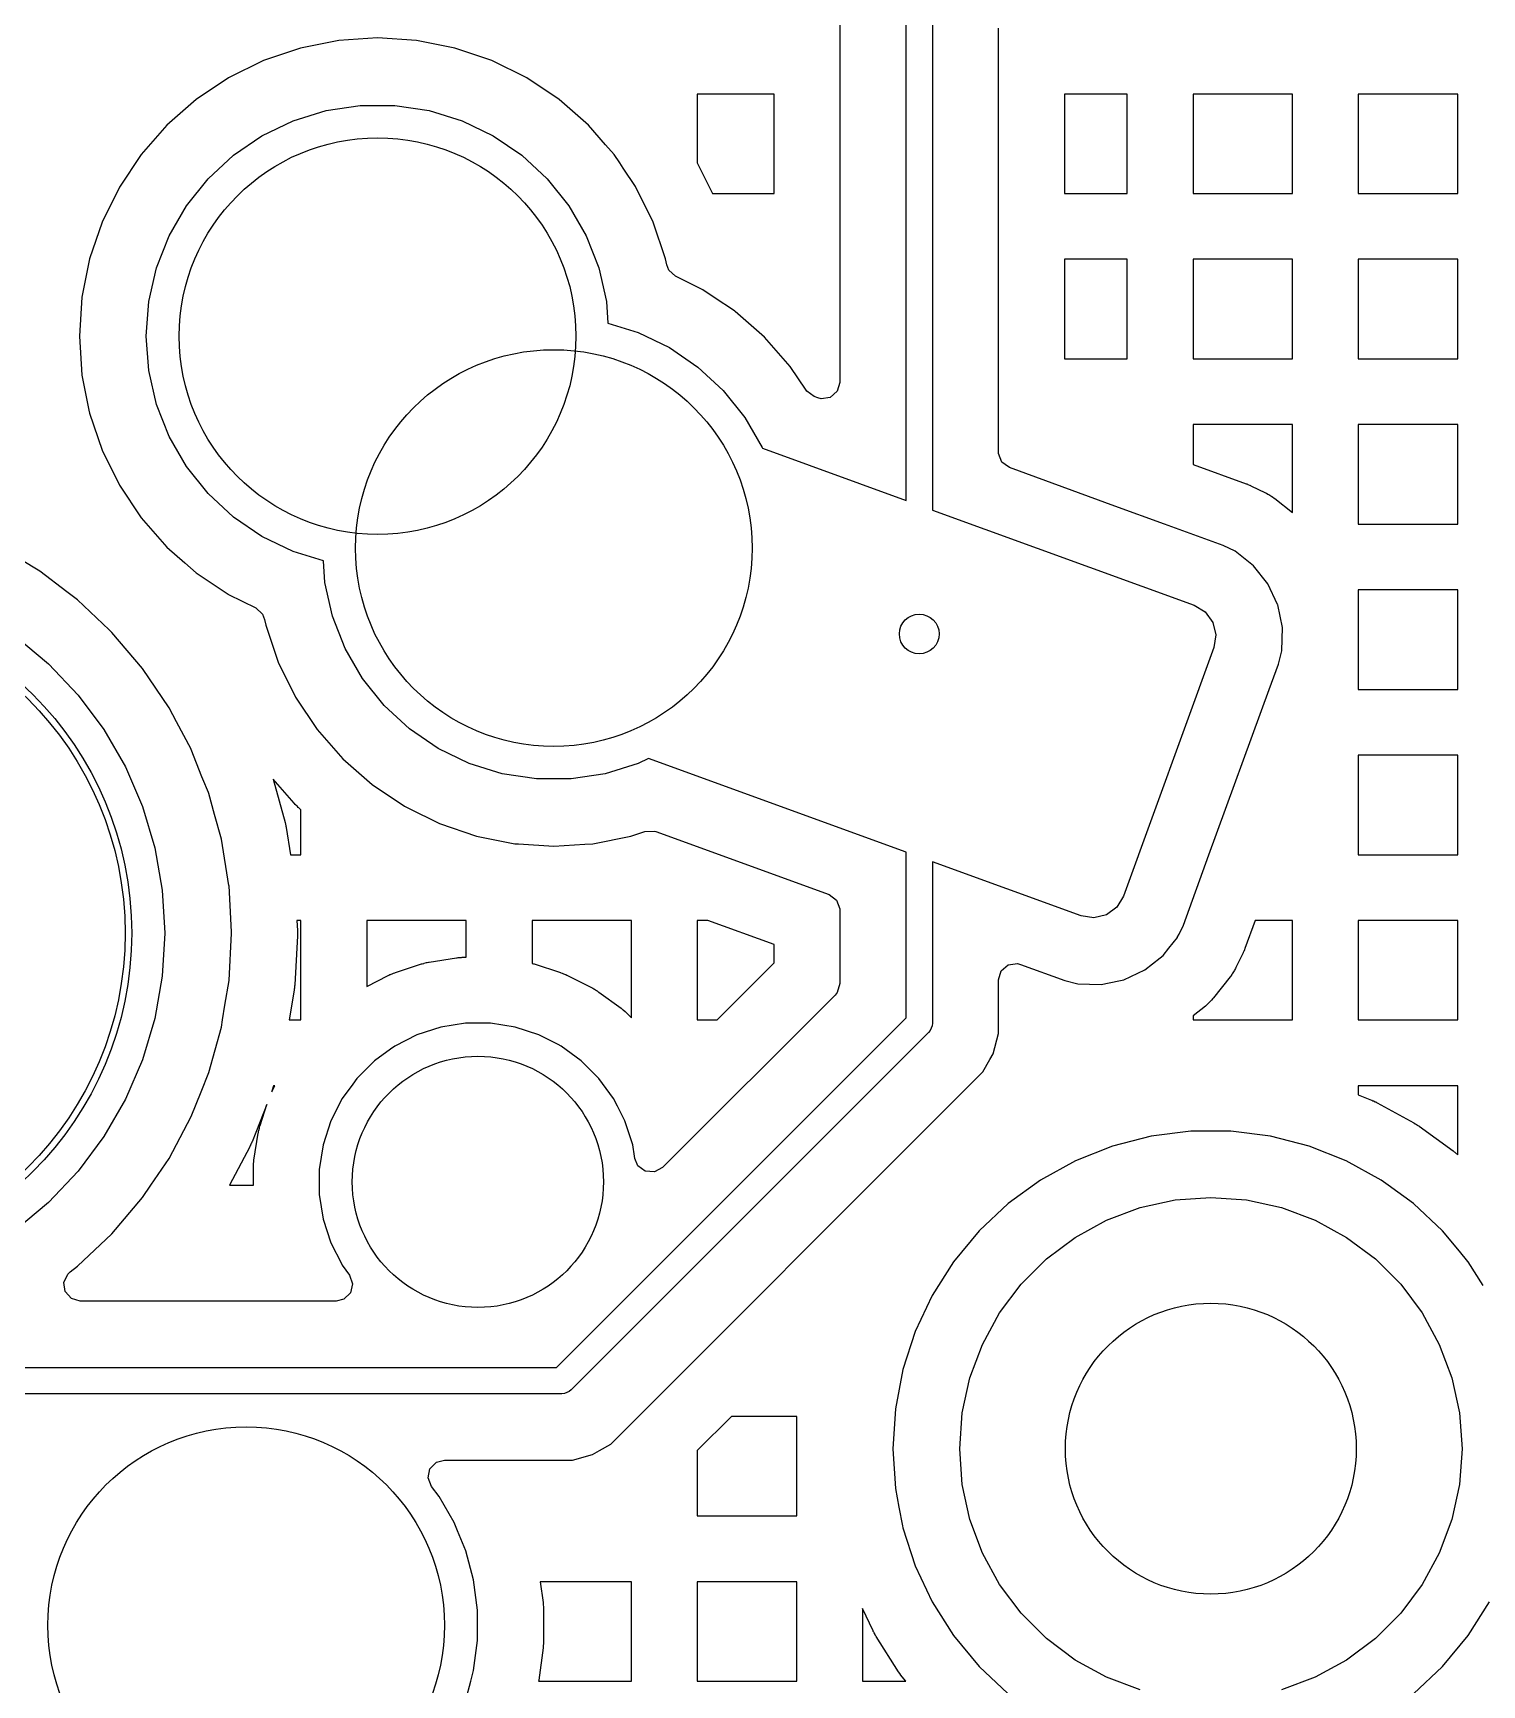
# Model space of a CAD drawing. Extents: x 2.49 to 8.57, y -5.87 to -1.87.
# Drawn here: x 7.4167 to 7.8482, y -5.1098 to -4.618 of the extents above; entities that cross this region are included whole.
import ezdxf

# ---------------------------------------------------------------- set-up
doc = ezdxf.new("R2010")
doc.units = 0
doc.header["$MEASUREMENT"] = 0
doc.layers.add('BLACK', color=7, linetype='CONTINUOUS')

msp = doc.modelspace()

# ---------------------------------------------------------------- linework, layer by layer
at = {"layer": 'BLACK', "linetype": 'CONTINUOUS'}
for p, q in [((7.67664, -4.75712), (7.67664, -4.51315)), ((7.68451, -4.51152), (7.68451, -4.75998)), ((7.65694, -4.56043), (7.65694, -4.722)), ((7.70422, -4.66575), (7.70422, -4.61654)), ((7.4963, -4.62246), (7.4853, -4.62619)), ((7.50769, -4.62019), (7.4963, -4.62246)), ((7.4963, -4.62246), (7.4963, -4.62246)), ((7.5077, -4.62019), (7.50769, -4.62019)), ((7.50769, -4.62019), (7.50769, -4.62019)), ((7.50769, -4.62019), (7.50769, -4.62019)), ((7.50769, -4.62019), (7.50769, -4.62019)), ((7.51928, -4.61943), (7.5077, -4.62019)), ((7.53087, -4.62019), (7.51928, -4.61943)), ((7.51928, -4.61943), (7.51928, -4.61943)), ((7.54227, -4.62246), (7.53087, -4.62019)), ((7.53087, -4.62019), (7.53087, -4.62019)), ((7.53087, -4.62019), (7.53087, -4.62019)), ((7.55326, -4.62619), (7.54227, -4.62246)), ((7.54227, -4.62246), (7.54227, -4.62246)), ((7.54227, -4.62246), (7.54227, -4.62246)), ((7.4853, -4.62619), (7.47489, -4.63133)), ((7.56368, -4.63133), (7.55326, -4.62619)), ((7.47489, -4.63133), (7.46523, -4.63778)), ((7.57334, -4.63778), (7.56368, -4.63133)), ((7.56368, -4.63133), (7.56368, -4.63133)), ((7.63733, -4.63614), (7.61449, -4.63614)), ((7.61449, -4.63614), (7.61449, -4.65663)), ((7.63733, -4.66575), (7.63733, -4.63614)), ((7.74253, -4.63614), (7.72382, -4.63614)), ((7.72382, -4.63614), (7.72382, -4.66575)), ((7.74253, -4.66575), (7.74253, -4.63614)), ((7.79174, -4.63614), (7.76213, -4.63614)), ((7.76213, -4.63614), (7.76213, -4.66575)), ((7.79174, -4.66575), (7.79174, -4.63614)), ((7.84095, -4.63614), (7.81134, -4.63614)), ((7.81134, -4.63614), (7.81134, -4.66575)), ((7.84095, -4.66575), (7.84095, -4.63614)), ((7.46523, -4.63778), (7.4565, -4.64544)), ((7.49411, -4.64409), (7.50395, -4.64105)), ((7.50395, -4.64105), (7.51414, -4.63952)), ((7.51414, -4.63952), (7.52443, -4.63952)), ((7.52443, -4.63952), (7.53462, -4.64105)), ((7.53462, -4.64105), (7.54446, -4.64409)), ((7.58207, -4.64544), (7.57334, -4.63778)), ((7.4565, -4.64544), (7.44884, -4.65417)), ((7.48484, -4.64856), (7.49411, -4.64409)), ((7.54446, -4.64409), (7.55373, -4.64856)), ((7.58718, -4.65127), (7.58207, -4.64544)), ((7.47633, -4.65436), (7.48484, -4.64856)), ((7.55373, -4.64856), (7.56224, -4.65436)), ((7.58973, -4.65417), (7.58718, -4.65127)), ((7.44884, -4.65417), (7.44239, -4.66383)), ((7.46878, -4.66136), (7.47633, -4.65436)), ((7.56224, -4.65436), (7.56979, -4.66136)), ((7.59137, -4.65663), (7.58973, -4.65417)), ((7.59245, -4.65824), (7.59137, -4.65663)), ((7.61449, -4.65663), (7.61899, -4.66575)), ((7.46236, -4.66941), (7.46878, -4.66136)), ((7.56979, -4.66136), (7.57621, -4.66941)), ((7.5961, -4.66371), (7.59245, -4.65824)), ((7.44239, -4.66383), (7.43725, -4.67424)), ((7.59618, -4.66383), (7.5961, -4.66371)), ((7.60132, -4.67424), (7.59618, -4.66383)), ((7.61899, -4.66575), (7.63733, -4.66575)), ((7.70422, -4.71496), (7.70422, -4.66575)), ((7.72382, -4.66575), (7.74253, -4.66575)), ((7.76213, -4.66575), (7.79174, -4.66575)), ((7.81134, -4.66575), (7.84095, -4.66575)), ((7.45721, -4.67833), (7.46236, -4.66941)), ((7.57621, -4.66941), (7.58136, -4.67833)), ((7.43725, -4.67424), (7.43352, -4.68524)), ((7.60505, -4.68524), (7.60132, -4.67424)), ((7.45345, -4.68792), (7.45721, -4.67833)), ((7.58136, -4.67833), (7.58512, -4.68792)), ((7.43352, -4.68524), (7.43125, -4.69663)), ((7.43352, -4.68524), (7.43352, -4.68524)), ((7.6054, -4.68699), (7.60505, -4.68524)), ((7.74253, -4.68535), (7.72382, -4.68535)), ((7.72382, -4.68535), (7.72382, -4.71496)), ((7.74253, -4.71496), (7.74253, -4.68535)), ((7.79174, -4.68535), (7.76213, -4.68535)), ((7.76213, -4.68535), (7.76213, -4.71496)), ((7.79174, -4.71496), (7.79174, -4.68535)), ((7.84095, -4.68535), (7.81134, -4.68535)), ((7.81134, -4.68535), (7.81134, -4.71496)), ((7.84095, -4.71496), (7.84095, -4.68535)), ((7.45116, -4.69795), (7.45345, -4.68792)), ((7.58512, -4.68792), (7.58741, -4.69795)), ((7.606, -4.68855), (7.6054, -4.68699)), ((7.60803, -4.69041), (7.606, -4.68855)), ((7.60955, -4.69116), (7.60803, -4.69041)), ((7.61613, -4.69441), (7.60955, -4.69116)), ((7.43125, -4.69663), (7.43049, -4.70822)), ((7.43125, -4.69663), (7.43125, -4.69663)), ((7.61956, -4.6967), (7.61613, -4.69441)), ((7.45039, -4.70822), (7.45116, -4.69795)), ((7.58741, -4.69795), (7.58789, -4.70439)), ((7.62555, -4.7007), (7.61956, -4.6967)), ((7.62579, -4.70086), (7.62555, -4.7007)), ((7.63452, -4.70852), (7.62579, -4.70086)), ((7.58789, -4.70439), (7.59691, -4.70717)), ((7.43049, -4.70822), (7.43049, -4.70822)), ((7.43049, -4.70822), (7.43125, -4.71981)), ((7.45116, -4.71849), (7.45039, -4.70822)), ((7.59691, -4.70717), (7.60619, -4.71164)), ((7.64218, -4.71725), (7.63452, -4.70852)), ((7.60619, -4.71164), (7.61469, -4.71744)), ((7.70422, -4.74277), (7.70422, -4.71496)), ((7.72382, -4.71496), (7.74253, -4.71496)), ((7.76213, -4.71496), (7.79174, -4.71496)), ((7.81134, -4.71496), (7.84095, -4.71496)), ((7.43125, -4.71981), (7.43125, -4.71981)), ((7.43125, -4.71981), (7.43125, -4.71981)), ((7.43125, -4.71981), (7.43332, -4.73022)), ((7.45345, -4.72853), (7.45116, -4.71849)), ((7.61469, -4.71744), (7.62224, -4.72444)), ((7.6469, -4.72432), (7.64218, -4.71725)), ((7.62224, -4.72444), (7.62866, -4.73249)), ((7.64708, -4.72456), (7.6469, -4.72432)), ((7.64929, -4.72619), (7.64708, -4.72456)), ((7.65616, -4.72464), (7.65408, -4.72644)), ((7.65694, -4.722), (7.65616, -4.72464)), ((7.43332, -4.73022), (7.43352, -4.7312)), ((7.45721, -4.73812), (7.45345, -4.72853)), ((7.65038, -4.72659), (7.64929, -4.72619)), ((7.65136, -4.72684), (7.65038, -4.72659)), ((7.65408, -4.72644), (7.65136, -4.72684)), ((7.43352, -4.7312), (7.43352, -4.7312)), ((7.43352, -4.7312), (7.43725, -4.7422)), ((7.62866, -4.73249), (7.63381, -4.74141)), ((7.79174, -4.73457), (7.76213, -4.73457)), ((7.76213, -4.73457), (7.76213, -4.7464)), ((7.79174, -4.76076), (7.79174, -4.73457)), ((7.84095, -4.73457), (7.81134, -4.73457)), ((7.81134, -4.73457), (7.81134, -4.76417)), ((7.84095, -4.76417), (7.84095, -4.73457)), ((7.46236, -4.74703), (7.45721, -4.73812)), ((7.43725, -4.7422), (7.44239, -4.75262)), ((7.63381, -4.74141), (7.63387, -4.74155)), ((7.63387, -4.74155), (7.67664, -4.75712)), ((7.70423, -4.74315), (7.70422, -4.74277)), ((7.70522, -4.74572), (7.70423, -4.74315)), ((7.70613, -4.7464), (7.70522, -4.74572)), ((7.46878, -4.75509), (7.46236, -4.74703)), ((7.70743, -4.74735), (7.70613, -4.7464)), ((7.73886, -4.75879), (7.70743, -4.74735)), ((7.76213, -4.7464), (7.77798, -4.75217)), ((7.44239, -4.75262), (7.44239, -4.75262)), ((7.44239, -4.75262), (7.44884, -4.76228)), ((7.47633, -4.76209), (7.46878, -4.75509)), ((7.77798, -4.75217), (7.7781, -4.75221)), ((7.7781, -4.75221), (7.77833, -4.7523)), ((7.77833, -4.7523), (7.77844, -4.75235)), ((7.77844, -4.75235), (7.7789, -4.75254)), ((7.7789, -4.75254), (7.77902, -4.75259)), ((7.77902, -4.75259), (7.77925, -4.7527)), ((7.77925, -4.7527), (7.77936, -4.75275)), ((7.77936, -4.75275), (7.78373, -4.75486)), ((7.78373, -4.75486), (7.78396, -4.75499)), ((7.78396, -4.75499), (7.78443, -4.75525)), ((7.78443, -4.75525), (7.78466, -4.75538)), ((7.78466, -4.75538), (7.78557, -4.75595)), ((7.68451, -4.75998), (7.76245, -4.78835)), ((7.75364, -4.76417), (7.73886, -4.75879)), ((7.78557, -4.75595), (7.78579, -4.7561)), ((7.78579, -4.7561), (7.78623, -4.75641)), ((7.78623, -4.75641), (7.78644, -4.75657)), ((7.78644, -4.75657), (7.79174, -4.76076)), ((7.44884, -4.76228), (7.4565, -4.77101)), ((7.48484, -4.76789), (7.47633, -4.76209)), ((7.77104, -4.77051), (7.75364, -4.76417)), ((7.81134, -4.76417), (7.84095, -4.76417)), ((7.49411, -4.77236), (7.48484, -4.76789)), ((7.4187, -4.77823), (7.40662, -4.77097)), ((7.4565, -4.77101), (7.46187, -4.77572)), ((7.50313, -4.77514), (7.49411, -4.77236)), ((7.50361, -4.78158), (7.50313, -4.77514)), ((7.7747, -4.77228), (7.77104, -4.77051)), ((7.77104, -4.77051), (7.77104, -4.77051)), ((7.78012, -4.77656), (7.7747, -4.77228)), ((7.7747, -4.77228), (7.7747, -4.77228)), ((7.42677, -4.78437), (7.4187, -4.77823)), ((7.46187, -4.77572), (7.46523, -4.77867)), ((7.46523, -4.77867), (7.47475, -4.78503)), ((7.7844, -4.78198), (7.78012, -4.77656)), ((7.42991, -4.78676), (7.42677, -4.78437)), ((7.47475, -4.78503), (7.47489, -4.78512)), ((7.47489, -4.78512), (7.483, -4.78912)), ((7.5059, -4.79161), (7.50361, -4.78158)), ((7.78725, -4.78808), (7.7844, -4.78198)), ((7.7844, -4.78198), (7.7844, -4.78198)), ((7.7844, -4.78198), (7.7844, -4.78198)), ((7.84095, -4.78378), (7.81134, -4.78378)), ((7.81134, -4.78378), (7.81134, -4.81339)), ((7.84095, -4.81339), (7.84095, -4.78378)), ((7.43936, -4.7957), (7.42991, -4.78676)), ((7.42991, -4.78676), (7.42991, -4.78676)), ((7.42991, -4.78676), (7.42991, -4.78676)), ((7.483, -4.78912), (7.48502, -4.79098)), ((7.76245, -4.78835), (7.76573, -4.79034)), ((7.78732, -4.78824), (7.78725, -4.78808)), ((7.78872, -4.79501), (7.78732, -4.78824)), ((7.48502, -4.79098), (7.48562, -4.79254)), ((7.48562, -4.79254), (7.48597, -4.79429)), ((7.48597, -4.79429), (7.48597, -4.79429)), ((7.48597, -4.79429), (7.4897, -4.80529)), ((7.50966, -4.8012), (7.5059, -4.79161)), ((7.76573, -4.79034), (7.768, -4.79344)), ((7.768, -4.79344), (7.76892, -4.79717)), ((7.4115, -4.79752), (7.42132, -4.80576)), ((7.44014, -4.79645), (7.43936, -4.7957)), ((7.44927, -4.80719), (7.44014, -4.79645)), ((7.76892, -4.79717), (7.76833, -4.80096)), ((7.78852, -4.80191), (7.78872, -4.79501)), ((7.78872, -4.79501), (7.78872, -4.79501)), ((7.78872, -4.79501), (7.78872, -4.79501)), ((7.51481, -4.81012), (7.50966, -4.8012)), ((7.76833, -4.80096), (7.7414, -4.87496)), ((7.78752, -4.80585), (7.78852, -4.80191)), ((7.42132, -4.80576), (7.43012, -4.81508)), ((7.45717, -4.81885), (7.44927, -4.80719)), ((7.44927, -4.80719), (7.44927, -4.80719)), ((7.44927, -4.80719), (7.44927, -4.80719)), ((7.4897, -4.80529), (7.49484, -4.8157)), ((7.78478, -4.81339), (7.78752, -4.80585)), ((7.52123, -4.81817), (7.51481, -4.81012)), ((7.76687, -4.8626), (7.78478, -4.81339)), ((7.81134, -4.81339), (7.84095, -4.81339)), ((7.43012, -4.81508), (7.43777, -4.82536)), ((7.45939, -4.82303), (7.45717, -4.81885)), ((7.45717, -4.81885), (7.45717, -4.81885)), ((7.45717, -4.81885), (7.45717, -4.81885)), ((7.49484, -4.8157), (7.49484, -4.8157)), ((7.49484, -4.8157), (7.50129, -4.82536)), ((7.52878, -4.82517), (7.52123, -4.81817)), ((7.46373, -4.83121), (7.45939, -4.82303)), ((7.43777, -4.82536), (7.44418, -4.83646)), ((7.50129, -4.82536), (7.50895, -4.83409)), ((7.53729, -4.83097), (7.52878, -4.82517)), ((7.46377, -4.8313), (7.46373, -4.83121)), ((7.46699, -4.83937), (7.46377, -4.8313)), ((7.46377, -4.8313), (7.46377, -4.8313)), ((7.50895, -4.83409), (7.51768, -4.84175)), ((7.54657, -4.83544), (7.53729, -4.83097)), ((7.59999, -4.83396), (7.59691, -4.83544)), ((7.67664, -4.86186), (7.59999, -4.83396)), ((7.84095, -4.83299), (7.81134, -4.83299)), ((7.81134, -4.83299), (7.81134, -4.8626)), ((7.84095, -4.8626), (7.84095, -4.83299)), ((7.44418, -4.83646), (7.44926, -4.84824)), ((7.55641, -4.83848), (7.54657, -4.83544)), ((7.56659, -4.84001), (7.55641, -4.83848)), ((7.58707, -4.83848), (7.57689, -4.84001)), ((7.59691, -4.83544), (7.58707, -4.83848)), ((7.46728, -4.84011), (7.46699, -4.83937)), ((7.46888, -4.8441), (7.46728, -4.84011)), ((7.46899, -4.84439), (7.46888, -4.8441)), ((7.49442, -4.84726), (7.48815, -4.84011)), ((7.48815, -4.84011), (7.49172, -4.85298)), ((7.51768, -4.84175), (7.52734, -4.8482)), ((7.57689, -4.84001), (7.56659, -4.84001)), ((7.44926, -4.84824), (7.45293, -4.86052)), ((7.47072, -4.85061), (7.46899, -4.84439)), ((7.46899, -4.84439), (7.46899, -4.84439)), ((7.49453, -4.84738), (7.49442, -4.84726)), ((7.49475, -4.84761), (7.49453, -4.84738)), ((7.49486, -4.84773), (7.49475, -4.84761)), ((7.49532, -4.84818), (7.49486, -4.84773)), ((7.49543, -4.84829), (7.49532, -4.84818)), ((7.49567, -4.84851), (7.49543, -4.84829)), ((7.49578, -4.84862), (7.49567, -4.84851)), ((7.49646, -4.84922), (7.49578, -4.84862)), ((7.52734, -4.8482), (7.52734, -4.8482)), ((7.52734, -4.8482), (7.52829, -4.84867)), ((7.52829, -4.84867), (7.53776, -4.85334)), ((7.47276, -4.85796), (7.47072, -4.85061)), ((7.49172, -4.85298), (7.49176, -4.8531)), ((7.49176, -4.8531), (7.49182, -4.85336)), ((7.49182, -4.85336), (7.49185, -4.85349)), ((7.49185, -4.85349), (7.49196, -4.85401)), ((7.49196, -4.85401), (7.49199, -4.85414)), ((7.49646, -4.8626), (7.49646, -4.84922)), ((7.53776, -4.85334), (7.54876, -4.85707)), ((7.47502, -4.87174), (7.47276, -4.85796)), ((7.47276, -4.85796), (7.47276, -4.85796)), ((7.47276, -4.85796), (7.47276, -4.85796)), ((7.49199, -4.85414), (7.49204, -4.8544)), ((7.49204, -4.8544), (7.49206, -4.85453)), ((7.49206, -4.85453), (7.49339, -4.8626)), ((7.54876, -4.85707), (7.56015, -4.85934)), ((7.58333, -4.85934), (7.59472, -4.85707)), ((7.59472, -4.85707), (7.59887, -4.85566)), ((7.59887, -4.85566), (7.60162, -4.85555)), ((7.60162, -4.85555), (7.60211, -4.8557)), ((7.60211, -4.8557), (7.65372, -4.87449)), ((7.45293, -4.86052), (7.45516, -4.87314)), ((7.49339, -4.8626), (7.49646, -4.8626)), ((7.56015, -4.85934), (7.56126, -4.85941)), ((7.56126, -4.85941), (7.57174, -4.8601)), ((7.57174, -4.8601), (7.58102, -4.85949)), ((7.57174, -4.8601), (7.57174, -4.8601)), ((7.57174, -4.8601), (7.57174, -4.8601)), ((7.58102, -4.85949), (7.58333, -4.85934)), ((7.67664, -4.91113), (7.67664, -4.86186)), ((7.75924, -4.88355), (7.76687, -4.8626)), ((7.81134, -4.8626), (7.84095, -4.8626)), ((7.72879, -4.88084), (7.68451, -4.86472)), ((7.68451, -4.86472), (7.68451, -4.91276)), ((7.45516, -4.87314), (7.45591, -4.88594)), ((7.47504, -4.87187), (7.47502, -4.87174)), ((7.47567, -4.88355), (7.47504, -4.87187)), ((7.65372, -4.87449), (7.65594, -4.87612)), ((7.65594, -4.87612), (7.65692, -4.87869)), ((7.73941, -4.87824), (7.73631, -4.88051)), ((7.7414, -4.87496), (7.73941, -4.87824)), ((7.49646, -4.88221), (7.49523, -4.88221)), ((7.49523, -4.88221), (7.49539, -4.88514)), ((7.49646, -4.9018), (7.49646, -4.88221)), ((7.54568, -4.88221), (7.51607, -4.88221)), ((7.51607, -4.88221), (7.51607, -4.9018)), ((7.54568, -4.89313), (7.54568, -4.88221)), ((7.59489, -4.88221), (7.56528, -4.88221)), ((7.56528, -4.88221), (7.56528, -4.89495)), ((7.59489, -4.91117), (7.59489, -4.88221)), ((7.6176, -4.88221), (7.61449, -4.88221)), ((7.61449, -4.88221), (7.61449, -4.91181)), ((7.63733, -4.88938), (7.6176, -4.88221)), ((7.65692, -4.87869), (7.65694, -4.87907)), ((7.65694, -4.87907), (7.65694, -4.90094)), ((7.73258, -4.88142), (7.72879, -4.88084)), ((7.73631, -4.88051), (7.73258, -4.88142)), ((7.7806, -4.88221), (7.77758, -4.89049)), ((7.79174, -4.88221), (7.7806, -4.88221)), ((7.79174, -4.91181), (7.79174, -4.88221)), ((7.84095, -4.88221), (7.81134, -4.88221)), ((7.81134, -4.88221), (7.81134, -4.91181)), ((7.84095, -4.91181), (7.84095, -4.88221)), ((7.45591, -4.88594), (7.45516, -4.89874)), ((7.47504, -4.90001), (7.4758, -4.88594)), ((7.47579, -4.88568), (7.47567, -4.88355)), ((7.4758, -4.88594), (7.47579, -4.88568)), ((7.49539, -4.88674), (7.4946, -4.90134)), ((7.49539, -4.88514), (7.4954, -4.88527)), ((7.4954, -4.8866), (7.49539, -4.88674)), ((7.4954, -4.88527), (7.49541, -4.88554)), ((7.49541, -4.88634), (7.4954, -4.8866)), ((7.49541, -4.88554), (7.49541, -4.88567)), ((7.49541, -4.88567), (7.49541, -4.8862)), ((7.49541, -4.8862), (7.49541, -4.88634)), ((7.75489, -4.89047), (7.75747, -4.88721)), ((7.75747, -4.88721), (7.75753, -4.88709)), ((7.75753, -4.88709), (7.75796, -4.88621)), ((7.75796, -4.88621), (7.75924, -4.88355)), ((7.53463, -4.89459), (7.54274, -4.89331)), ((7.54274, -4.89331), (7.54293, -4.89328)), ((7.54293, -4.89328), (7.54331, -4.89324)), ((7.54331, -4.89324), (7.5435, -4.89322)), ((7.5435, -4.89322), (7.54427, -4.89316)), ((7.54427, -4.89316), (7.54446, -4.89315)), ((7.54446, -4.89315), (7.54485, -4.89313)), ((7.54485, -4.89313), (7.54504, -4.89313)), ((7.54504, -4.89313), (7.54568, -4.89313)), ((7.63733, -4.89484), (7.63733, -4.88938)), ((7.74777, -4.89691), (7.75236, -4.89328)), ((7.75236, -4.89328), (7.75319, -4.89262)), ((7.75319, -4.89262), (7.75489, -4.89047)), ((7.75319, -4.89262), (7.75319, -4.89262)), ((7.777, -4.89186), (7.77489, -4.89623)), ((7.77705, -4.89175), (7.777, -4.89186)), ((7.77716, -4.89152), (7.77705, -4.89175)), ((7.77721, -4.89141), (7.77716, -4.89152)), ((7.7774, -4.89095), (7.77721, -4.89141)), ((7.77745, -4.89083), (7.7774, -4.89095)), ((7.77754, -4.8906), (7.77745, -4.89083)), ((7.77758, -4.89049), (7.77754, -4.8906)), ((7.52297, -4.89831), (7.52315, -4.89823)), ((7.52315, -4.89823), (7.52386, -4.89794)), ((7.52386, -4.89794), (7.52403, -4.89787)), ((7.52403, -4.89787), (7.5244, -4.89773)), ((7.5244, -4.89773), (7.52458, -4.89767)), ((7.52458, -4.89767), (7.53239, -4.89513)), ((7.53239, -4.89513), (7.53257, -4.89508)), ((7.53257, -4.89508), (7.53294, -4.89497)), ((7.53294, -4.89497), (7.53301, -4.89495)), ((7.53301, -4.89495), (7.53313, -4.89492)), ((7.53313, -4.89492), (7.53388, -4.89474)), ((7.53388, -4.89474), (7.53406, -4.8947)), ((7.53406, -4.8947), (7.53444, -4.89463)), ((7.53444, -4.89463), (7.53463, -4.89459)), ((7.56528, -4.89495), (7.56535, -4.89497)), ((7.56535, -4.89497), (7.56572, -4.89508)), ((7.56572, -4.89508), (7.56591, -4.89513)), ((7.56591, -4.89513), (7.57371, -4.89767)), ((7.57371, -4.89767), (7.57389, -4.89773)), ((7.57389, -4.89773), (7.57426, -4.89787)), ((7.57426, -4.89787), (7.57444, -4.89794)), ((7.57444, -4.89794), (7.57515, -4.89823)), ((7.57515, -4.89823), (7.57532, -4.89831)), ((7.62036, -4.91181), (7.63733, -4.89484)), ((7.70422, -4.89984), (7.70499, -4.8972)), ((7.70499, -4.8972), (7.70707, -4.8954)), ((7.70707, -4.8954), (7.7098, -4.89501)), ((7.7098, -4.89501), (7.71077, -4.89525)), ((7.71077, -4.89525), (7.7239, -4.90003)), ((7.74151, -4.89983), (7.74777, -4.89691)), ((7.7738, -4.89807), (7.77365, -4.8983)), ((7.77437, -4.89717), (7.7738, -4.89807)), ((7.7745, -4.89694), (7.77437, -4.89717)), ((7.77476, -4.89647), (7.7745, -4.89694)), ((7.77489, -4.89623), (7.77476, -4.89647)), ((7.45516, -4.89874), (7.45293, -4.91136)), ((7.47383, -4.90736), (7.47504, -4.90001)), ((7.47504, -4.90001), (7.47504, -4.90001)), ((7.47504, -4.90001), (7.47504, -4.90001)), ((7.49443, -4.90292), (7.49297, -4.91181)), ((7.49445, -4.90279), (7.49443, -4.90292)), ((7.49448, -4.90252), (7.49445, -4.90279)), ((7.4945, -4.90239), (7.49448, -4.90252)), ((7.49456, -4.90186), (7.4945, -4.90239)), ((7.49457, -4.90173), (7.49456, -4.90186)), ((7.49459, -4.90147), (7.49457, -4.90173)), ((7.4946, -4.90134), (7.49459, -4.90147)), ((7.49646, -4.91181), (7.49646, -4.9018)), ((7.51607, -4.9018), (7.52245, -4.89855)), ((7.52245, -4.89855), (7.52262, -4.89847)), ((7.52262, -4.89847), (7.52297, -4.89831)), ((7.57532, -4.89831), (7.57567, -4.89847)), ((7.57567, -4.89847), (7.57585, -4.89855)), ((7.57585, -4.89855), (7.58316, -4.90228)), ((7.58316, -4.90228), (7.58333, -4.90237)), ((7.58333, -4.90237), (7.58367, -4.90256)), ((7.58367, -4.90256), (7.58383, -4.90266)), ((7.58383, -4.90266), (7.58449, -4.90306)), ((7.58449, -4.90306), (7.58465, -4.90316)), ((7.58465, -4.90316), (7.58497, -4.90338)), ((7.65694, -4.90094), (7.65616, -4.90358)), ((7.70422, -4.90935), (7.70422, -4.89984)), ((7.7239, -4.90003), (7.72784, -4.90102)), ((7.72784, -4.90102), (7.73475, -4.90122)), ((7.73475, -4.90122), (7.74005, -4.90013)), ((7.74005, -4.90013), (7.74151, -4.89983)), ((7.74151, -4.89983), (7.74151, -4.89983)), ((7.74151, -4.89983), (7.74151, -4.89983)), ((7.77318, -4.89895), (7.76821, -4.90523)), ((7.77334, -4.89873), (7.77318, -4.89895)), ((7.77365, -4.8983), (7.77334, -4.89873)), ((7.4731, -4.91181), (7.47383, -4.90736)), ((7.58497, -4.90338), (7.58513, -4.90349)), ((7.58513, -4.90349), (7.59177, -4.90831)), ((7.65551, -4.9044), (7.60417, -4.95573)), ((7.65616, -4.90358), (7.65551, -4.9044)), ((7.7658, -4.90765), (7.76213, -4.91055)), ((7.76601, -4.90747), (7.7658, -4.90765)), ((7.76644, -4.90709), (7.76601, -4.90747)), ((7.76665, -4.90689), (7.76644, -4.90709)), ((7.76746, -4.90608), (7.76665, -4.90689)), ((7.76765, -4.90588), (7.76746, -4.90608)), ((7.76803, -4.90545), (7.76765, -4.90588)), ((7.76821, -4.90523), (7.76803, -4.90545)), ((7.45293, -4.91136), (7.44926, -4.92364)), ((7.47276, -4.91391), (7.4731, -4.91181)), ((7.49297, -4.91181), (7.49646, -4.91181)), ((7.54543, -4.91273), (7.53808, -4.9139)), ((7.55287, -4.91273), (7.54543, -4.91273)), ((7.54543, -4.91273), (7.54543, -4.91273)), ((7.56021, -4.9139), (7.55287, -4.91273)), ((7.55287, -4.91273), (7.55287, -4.91273)), ((7.57254, -5.01523), (7.67664, -4.91113)), ((7.59177, -4.90831), (7.59193, -4.90843)), ((7.59193, -4.90843), (7.59223, -4.90867)), ((7.59223, -4.90867), (7.59238, -4.90879)), ((7.59238, -4.90879), (7.59296, -4.90929)), ((7.59296, -4.90929), (7.59311, -4.90942)), ((7.59311, -4.90942), (7.59339, -4.90968)), ((7.59339, -4.90968), (7.59353, -4.90981)), ((7.59353, -4.90981), (7.59489, -4.91117)), ((7.61449, -4.91181), (7.62036, -4.91181)), ((7.68451, -4.91276), (7.68444, -4.91353)), ((7.70422, -4.90965), (7.70422, -4.90935)), ((7.70422, -4.90935), (7.70422, -4.90935)), ((7.70422, -4.91055), (7.70422, -4.90965)), ((7.70422, -4.91587), (7.70422, -4.91055)), ((7.76213, -4.91055), (7.76213, -4.91181)), ((7.76213, -4.91181), (7.79174, -4.91181)), ((7.81134, -4.91181), (7.84095, -4.91181)), ((7.46899, -4.92749), (7.47276, -4.91391)), ((7.531, -4.9162), (7.52437, -4.91957)), ((7.53808, -4.9139), (7.531, -4.9162)), ((7.56729, -4.9162), (7.56021, -4.9139)), ((7.57305, -4.91913), (7.56729, -4.9162)), ((7.68336, -4.91554), (7.57695, -5.02195)), ((7.68385, -4.91495), (7.68336, -4.91554)), ((7.68444, -4.91353), (7.68385, -4.91495)), ((7.70261, -4.92188), (7.70422, -4.91587)), ((7.52313, -4.92048), (7.51836, -4.92395)), ((7.52437, -4.91957), (7.52313, -4.92048)), ((7.57392, -4.91957), (7.57305, -4.91913)), ((7.57994, -4.92395), (7.57392, -4.91957)), ((7.70165, -4.92354), (7.70261, -4.92188)), ((7.44926, -4.92364), (7.44418, -4.93541)), ((7.46671, -4.93321), (7.46899, -4.92749)), ((7.51836, -4.92395), (7.5131, -4.92921)), ((7.51836, -4.92395), (7.51836, -4.92395)), ((7.51836, -4.92395), (7.51836, -4.92395)), ((7.5852, -4.92921), (7.57994, -4.92395)), ((7.69509, -4.93168), (7.69949, -4.92728)), ((7.69949, -4.92728), (7.70165, -4.92354)), ((7.48774, -4.93321), (7.48866, -4.93142)), ((7.48825, -4.93142), (7.48781, -4.93299)), ((7.48866, -4.93142), (7.48825, -4.93142)), ((7.51188, -4.93088), (7.50872, -4.93523)), ((7.5131, -4.92921), (7.51188, -4.93088)), ((7.5131, -4.92921), (7.5131, -4.92921)), ((7.5131, -4.92921), (7.5131, -4.92921)), ((7.58957, -4.93523), (7.5852, -4.92921)), ((7.69267, -4.9341), (7.69469, -4.93208)), ((7.69469, -4.93208), (7.69509, -4.93168)), ((7.69469, -4.93208), (7.69469, -4.93208)), ((7.69509, -4.93168), (7.69509, -4.93168)), ((7.84095, -4.93142), (7.81134, -4.93142)), ((7.81134, -4.93142), (7.81134, -4.9341)), ((7.84095, -4.95195), (7.84095, -4.93142)), ((7.44418, -4.93541), (7.43777, -4.94651)), ((7.46377, -4.94058), (7.46671, -4.93321)), ((7.48632, -4.93697), (7.48189, -4.94808)), ((7.48428, -4.94324), (7.48632, -4.93697)), ((7.48777, -4.93312), (7.48774, -4.93321)), ((7.48781, -4.93299), (7.48777, -4.93312)), ((7.50872, -4.93523), (7.50535, -4.94186)), ((7.58869, -5.03808), (7.69267, -4.9341)), ((7.59071, -4.93746), (7.58957, -4.93523)), ((7.59295, -4.94186), (7.59071, -4.93746)), ((7.81134, -4.9341), (7.81524, -4.93565)), ((7.81524, -4.93565), (7.81539, -4.9357)), ((7.81539, -4.9357), (7.81567, -4.93583)), ((7.81567, -4.93583), (7.81581, -4.93589)), ((7.81581, -4.93589), (7.81637, -4.93615)), ((7.81637, -4.93615), (7.81651, -4.93622)), ((7.81651, -4.93622), (7.81678, -4.93636)), ((7.81678, -4.93636), (7.81692, -4.93643)), ((7.81692, -4.93643), (7.82788, -4.94246)), ((7.45717, -4.95303), (7.46377, -4.94058)), ((7.50535, -4.94186), (7.50305, -4.94893)), ((7.59525, -4.94893), (7.59295, -4.94186)), ((7.59295, -4.94186), (7.59295, -4.94186)), ((7.59295, -4.94186), (7.59295, -4.94186)), ((7.82788, -4.94246), (7.82801, -4.94253)), ((7.82801, -4.94253), (7.82828, -4.94269)), ((7.43777, -4.94651), (7.43012, -4.9568)), ((7.48246, -4.95359), (7.48374, -4.94548)), ((7.48374, -4.94548), (7.48378, -4.94529)), ((7.48378, -4.94529), (7.48385, -4.94492)), ((7.48385, -4.94492), (7.48389, -4.94473)), ((7.48389, -4.94473), (7.48407, -4.94398)), ((7.48407, -4.94398), (7.48412, -4.94379)), ((7.48412, -4.94379), (7.48422, -4.94342)), ((7.48422, -4.94342), (7.48428, -4.94324)), ((7.74968, -4.94643), (7.73816, -4.94938)), ((7.76147, -4.94494), (7.74968, -4.94643)), ((7.76148, -4.94494), (7.76147, -4.94494)), ((7.77337, -4.94494), (7.76148, -4.94494)), ((7.78517, -4.94643), (7.77337, -4.94494)), ((7.77337, -4.94494), (7.77337, -4.94494)), ((7.79668, -4.94938), (7.78517, -4.94643)), ((7.82828, -4.94269), (7.82841, -4.94277)), ((7.82841, -4.94277), (7.82893, -4.9431)), ((7.82893, -4.9431), (7.82905, -4.94319)), ((7.82905, -4.94319), (7.82931, -4.94336)), ((7.82931, -4.94336), (7.82944, -4.94345)), ((7.82944, -4.94345), (7.83956, -4.9508)), ((7.48122, -4.94953), (7.47513, -4.96102)), ((7.48128, -4.94941), (7.48122, -4.94953)), ((7.4814, -4.94917), (7.48128, -4.94941)), ((7.48146, -4.94905), (7.4814, -4.94917)), ((7.48168, -4.94857), (7.48146, -4.94905)), ((7.48173, -4.94845), (7.48168, -4.94857)), ((7.48184, -4.94821), (7.48173, -4.94845)), ((7.48189, -4.94808), (7.48184, -4.94821)), ((7.50305, -4.94893), (7.50188, -4.95628)), ((7.59579, -4.95235), (7.59525, -4.94893)), ((7.5959, -4.95304), (7.59579, -4.95235)), ((7.73816, -4.94938), (7.7271, -4.95376)), ((7.73816, -4.94938), (7.73816, -4.94938)), ((7.80774, -4.95376), (7.79668, -4.94938)), ((7.79668, -4.94938), (7.79668, -4.94938)), ((7.83956, -4.9508), (7.83968, -4.95089)), ((7.83968, -4.95089), (7.83992, -4.95108)), ((7.83992, -4.95108), (7.84004, -4.95118)), ((7.84004, -4.95118), (7.84052, -4.95157)), ((7.84052, -4.95157), (7.84063, -4.95167)), ((7.84063, -4.95167), (7.84087, -4.95187)), ((7.84087, -4.95187), (7.84095, -4.95195)), ((7.43012, -4.9568), (7.42132, -4.96612)), ((7.45175, -4.96102), (7.45717, -4.95303)), ((7.48228, -4.9557), (7.48229, -4.95532)), ((7.48228, -4.95589), (7.48228, -4.9557)), ((7.48228, -4.96102), (7.48228, -4.95589)), ((7.48229, -4.95532), (7.48231, -4.95512)), ((7.48231, -4.95512), (7.48237, -4.95436)), ((7.48237, -4.95436), (7.48239, -4.95417)), ((7.48239, -4.95417), (7.48243, -4.95378)), ((7.48243, -4.95378), (7.48246, -4.95359)), ((7.50188, -4.95628), (7.50188, -4.96372)), ((7.59681, -4.9552), (7.5959, -4.95304)), ((7.59901, -4.95685), (7.59681, -4.9552)), ((7.60176, -4.95705), (7.59901, -4.95685)), ((7.60417, -4.95573), (7.60176, -4.95705)), ((7.7271, -4.95376), (7.71668, -4.95949)), ((7.7271, -4.95376), (7.7271, -4.95376)), ((7.81816, -4.95949), (7.80774, -4.95376)), ((7.80774, -4.95376), (7.80774, -4.95376)), ((7.80774, -4.95376), (7.80774, -4.95376)), ((7.80774, -4.95376), (7.80774, -4.95376)), ((7.44927, -4.96469), (7.45175, -4.96102)), ((7.47513, -4.96102), (7.48228, -4.96102)), ((7.71668, -4.95949), (7.70706, -4.96648)), ((7.71668, -4.95949), (7.71668, -4.95949)), ((7.82027, -4.96102), (7.81816, -4.95949)), ((7.81816, -4.95949), (7.81816, -4.95949)), ((7.81816, -4.95949), (7.81816, -4.95949)), ((7.82778, -4.96648), (7.82027, -4.96102)), ((7.42132, -4.96612), (7.4115, -4.97436)), ((7.44014, -4.97543), (7.44927, -4.96469)), ((7.50188, -4.96372), (7.50305, -4.97107)), ((7.70706, -4.96648), (7.69839, -4.97462)), ((7.70706, -4.96648), (7.70706, -4.96648)), ((7.74635, -4.96767), (7.75678, -4.9654)), ((7.75678, -4.9654), (7.76742, -4.96464)), ((7.76742, -4.96464), (7.77807, -4.9654)), ((7.77807, -4.9654), (7.7885, -4.96767)), ((7.83645, -4.97462), (7.82778, -4.96648)), ((7.82778, -4.96648), (7.82778, -4.96648)), ((7.82778, -4.96648), (7.82778, -4.96648)), ((7.50305, -4.97107), (7.50535, -4.97814)), ((7.72698, -4.97652), (7.73635, -4.9714)), ((7.73635, -4.9714), (7.74635, -4.96767)), ((7.7885, -4.96767), (7.7985, -4.9714)), ((7.7985, -4.9714), (7.80786, -4.97652)), ((7.42991, -4.98512), (7.44014, -4.97543)), ((7.69839, -4.97462), (7.69081, -4.98378)), ((7.71844, -4.98291), (7.72698, -4.97652)), ((7.80786, -4.97652), (7.81641, -4.98291)), ((7.84142, -4.98063), (7.83645, -4.97462)), ((7.50535, -4.97814), (7.50861, -4.98455)), ((7.84397, -4.98371), (7.84142, -4.98063)), ((7.42703, -4.98744), (7.42776, -4.98676)), ((7.42776, -4.98676), (7.42991, -4.98512)), ((7.50861, -4.98455), (7.50872, -4.98477)), ((7.50872, -4.98477), (7.51089, -4.98775)), ((7.69081, -4.98378), (7.68444, -4.99382)), ((7.71089, -4.99046), (7.71844, -4.98291)), ((7.81641, -4.98291), (7.82395, -4.99046)), ((7.84403, -4.98378), (7.84397, -4.98371)), ((7.84852, -4.99085), (7.84403, -4.98378)), ((7.42589, -4.98995), (7.42703, -4.98744)), ((7.42628, -4.99267), (7.42589, -4.98995)), ((7.51089, -4.98775), (7.5109, -4.98777)), ((7.5109, -4.98777), (7.51183, -4.99036)), ((7.51183, -4.99036), (7.5112, -4.99304)), ((7.70449, -4.999), (7.71089, -4.99046)), ((7.82395, -4.99046), (7.83035, -4.999)), ((7.42808, -4.99475), (7.42628, -4.99267)), ((7.43072, -4.99552), (7.42808, -4.99475)), ((7.50695, -4.99552), (7.43072, -4.99552)), ((7.50923, -4.99496), (7.50695, -4.99552)), ((7.5112, -4.99304), (7.50923, -4.99496)), ((7.68444, -4.99382), (7.67938, -5.00458)), ((7.68444, -4.99382), (7.68444, -4.99382)), ((7.69938, -5.00837), (7.70449, -4.999)), ((7.83035, -4.999), (7.83546, -5.00837)), ((7.67938, -5.00458), (7.6757, -5.01589)), ((7.67938, -5.00458), (7.67938, -5.00458)), ((7.69565, -5.01837), (7.69938, -5.00837)), ((7.83546, -5.00837), (7.83919, -5.01837)), ((7.37211, -5.01523), (7.57254, -5.01523)), ((7.6757, -5.01589), (7.67347, -5.02758)), ((7.69338, -5.0288), (7.69565, -5.01837)), ((7.83919, -5.01837), (7.84146, -5.0288)), ((7.57417, -5.0231), (7.37374, -5.0231)), ((7.57494, -5.02303), (7.57417, -5.0231)), ((7.57636, -5.02244), (7.57494, -5.02303)), ((7.57695, -5.02195), (7.57636, -5.02244)), ((7.62465, -5.02984), (7.61449, -5.04)), ((7.6441, -5.02984), (7.62465, -5.02984)), ((7.6441, -5.05945), (7.6441, -5.02984)), ((7.67347, -5.02758), (7.67273, -5.03944)), ((7.67347, -5.02758), (7.67347, -5.02758)), ((7.69262, -5.03944), (7.69338, -5.0288)), ((7.84146, -5.0288), (7.84222, -5.03944)), ((7.5833, -5.0412), (7.58536, -5.04)), ((7.58536, -5.04), (7.58869, -5.03808)), ((7.61449, -5.04), (7.61449, -5.05945)), ((7.67273, -5.03944), (7.67273, -5.03944)), ((7.67273, -5.03944), (7.67347, -5.05131)), ((7.69338, -5.05009), (7.69262, -5.03944)), ((7.84222, -5.03944), (7.84146, -5.05009)), ((7.53431, -5.04809), (7.53486, -5.0454)), ((7.53486, -5.0454), (7.53678, -5.04343)), ((7.53678, -5.04343), (7.53917, -5.04281)), ((7.53917, -5.04281), (7.57172, -5.04281)), ((7.57172, -5.04281), (7.57728, -5.04281)), ((7.57728, -5.04281), (7.5833, -5.0412)), ((7.5353, -5.05066), (7.53431, -5.04809)), ((7.53758, -5.05363), (7.5353, -5.05066)), ((7.69565, -5.06052), (7.69338, -5.05009)), ((7.84146, -5.05009), (7.83919, -5.06052)), ((7.5421, -5.06145), (7.53758, -5.05363)), ((7.67347, -5.05131), (7.67347, -5.05131)), ((7.67347, -5.05131), (7.67454, -5.05689)), ((7.61449, -5.05945), (7.6441, -5.05945)), ((7.67454, -5.05689), (7.67558, -5.06237)), ((7.69938, -5.07052), (7.69565, -5.06052)), ((7.83919, -5.06052), (7.83546, -5.07052)), ((7.5431, -5.06387), (7.5421, -5.06145)), ((7.5421, -5.06145), (7.5421, -5.06145)), ((7.5421, -5.06145), (7.5421, -5.06145)), ((7.54555, -5.0698), (7.5431, -5.06387)), ((7.67558, -5.06237), (7.6757, -5.06299)), ((7.6757, -5.06299), (7.67938, -5.0743)), ((7.54789, -5.07853), (7.54555, -5.0698)), ((7.67938, -5.0743), (7.67938, -5.0743)), ((7.67938, -5.0743), (7.68444, -5.08506)), ((7.70449, -5.07989), (7.69938, -5.07052)), ((7.83546, -5.07052), (7.83035, -5.07989)), ((7.54907, -5.08748), (7.54789, -5.07853)), ((7.59489, -5.07906), (7.56774, -5.07906)), ((7.56774, -5.07906), (7.56855, -5.08524)), ((7.59489, -5.10866), (7.59489, -5.07906)), ((7.6441, -5.07906), (7.61449, -5.07906)), ((7.61449, -5.07906), (7.61449, -5.10866)), ((7.6441, -5.10866), (7.6441, -5.07906)), ((7.71089, -5.08843), (7.70449, -5.07989)), ((7.83035, -5.07989), (7.82395, -5.08843)), ((7.68444, -5.08506), (7.68444, -5.08506)), ((7.68444, -5.08506), (7.69081, -5.0951)), ((7.84403, -5.0951), (7.8504, -5.08506)), ((7.54907, -5.09652), (7.54907, -5.08748)), ((7.56855, -5.08524), (7.56857, -5.0854)), ((7.56857, -5.0854), (7.5686, -5.08572)), ((7.5686, -5.08572), (7.56861, -5.08588)), ((7.56861, -5.08588), (7.56866, -5.08652)), ((7.56866, -5.08652), (7.56866, -5.08668)), ((7.56866, -5.08668), (7.56867, -5.087)), ((7.56867, -5.087), (7.56868, -5.08716)), ((7.56868, -5.08716), (7.56868, -5.09684)), ((7.66683, -5.09369), (7.66371, -5.08705)), ((7.66371, -5.08705), (7.66371, -5.10866)), ((7.71844, -5.09598), (7.71089, -5.08843)), ((7.82395, -5.08843), (7.81641, -5.09598)), ((7.6669, -5.09383), (7.66683, -5.09369)), ((7.66704, -5.0941), (7.6669, -5.09383)), ((7.66711, -5.09424), (7.66704, -5.0941)), ((7.66741, -5.09478), (7.66711, -5.09424)), ((7.66748, -5.09491), (7.66741, -5.09478)), ((7.66764, -5.09518), (7.66748, -5.09491)), ((7.54789, -5.10547), (7.54907, -5.09652)), ((7.56855, -5.09876), (7.56729, -5.10835)), ((7.56857, -5.0986), (7.56855, -5.09876)), ((7.5686, -5.09828), (7.56857, -5.0986)), ((7.56861, -5.09812), (7.5686, -5.09828)), ((7.56866, -5.09748), (7.56861, -5.09812)), ((7.56867, -5.097), (7.56866, -5.09732)), ((7.56866, -5.09732), (7.56866, -5.09748)), ((7.56868, -5.09684), (7.56867, -5.097)), ((7.66772, -5.09531), (7.66764, -5.09518)), ((7.67442, -5.10587), (7.66772, -5.09531)), ((7.69081, -5.0951), (7.69081, -5.0951)), ((7.69081, -5.0951), (7.69081, -5.0951)), ((7.69081, -5.0951), (7.69839, -5.10427)), ((7.72698, -5.10237), (7.71844, -5.09598)), ((7.81641, -5.09598), (7.80786, -5.10237)), ((7.83645, -5.10427), (7.84403, -5.0951)), ((7.69839, -5.10427), (7.707, -5.11235)), ((7.73635, -5.10749), (7.72698, -5.10237)), ((7.80786, -5.10237), (7.7985, -5.10749)), ((7.82778, -5.11241), (7.83645, -5.10427)), ((7.54555, -5.1142), (7.54704, -5.10866)), ((7.54704, -5.10866), (7.54789, -5.10547)), ((7.56726, -5.10851), (7.56724, -5.10866)), ((7.56724, -5.10866), (7.59489, -5.10866)), ((7.56729, -5.10835), (7.56726, -5.10851)), ((7.61449, -5.10866), (7.6441, -5.10866)), ((7.66371, -5.10866), (7.67658, -5.10866)), ((7.67451, -5.106), (7.67442, -5.10587)), ((7.67468, -5.10625), (7.67451, -5.106)), ((7.67477, -5.10638), (7.67468, -5.10625)), ((7.67513, -5.10688), (7.67477, -5.10638)), ((7.67522, -5.107), (7.67513, -5.10688)), ((7.67541, -5.10724), (7.67522, -5.107)), ((7.67551, -5.10736), (7.67541, -5.10724)), ((7.67658, -5.10866), (7.67551, -5.10736)), ((7.74635, -5.11122), (7.73635, -5.10749)), ((7.7985, -5.10749), (7.7885, -5.11122))]:
    msp.add_line(p, q, dxfattribs=at)
at = {"layer": 'BLACK'}
for centre, radius in [((7.51928, -4.70822), 0.05906), ((7.57174, -4.77131), 0.05906), ((7.34567, -4.88594), 0.10039), ((7.34567, -4.88594), 0.09843), ((7.68058, -4.79689), 0.00591), ((7.54915, -4.96), 0.0374), ((7.76742, -5.03944), 0.04331), ((7.48015, -5.092), 0.05906)]:
    msp.add_circle(centre, radius, dxfattribs=at)

doc.saveas('drawing.dxf')
